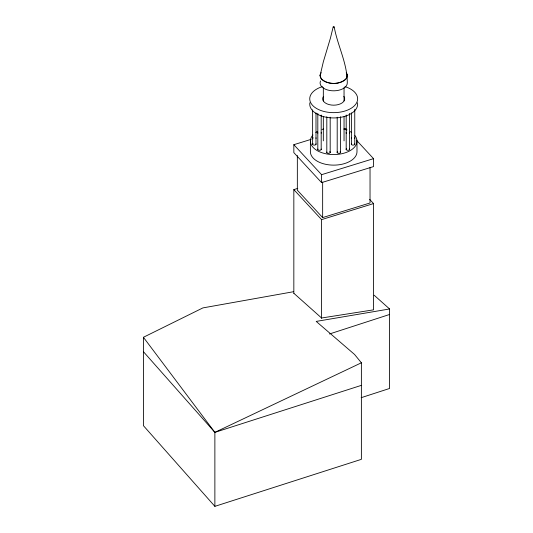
<?xml version="1.0" encoding="UTF-8"?>
<svg xmlns="http://www.w3.org/2000/svg" width="533" height="533" viewBox="0 0 533 533"><rect width="100%" height="100%" fill="white"/><g stroke="black" fill="none" stroke-linecap="round" stroke-linejoin="round"><path stroke-width="0.8" d="M346.25 72.568L347.283 75.573L346.25 78.578C339.794 85.067 327.582 85.067 321.132 78.578L320.1 75.573L323.331 61.828L330.453 38.05L333.172 26.95L334.204 26.95C337.609 45.818 347.483 63.587 347.283 82.968A13.591 7.848 0 0 1 331.912 90.75A13.591 7.848 0 0 1 320.56 80.936M320.1 75.573L321.132 72.568M334.204 26.95L333.172 26.95M361.174 397.685L389.576 388.47L389.576 308.967L316.202 321.412L354.552 354.458L361.381 362.8L361.381 459.339L214.872 506.35L143.424 425.674L143.424 337.282L202.9 307.901L293.377 291.744M214.872 506.35L214.872 432.363L361.381 362.8M329.454 333.991L389.576 314.477M143.424 351.687L214.872 432.363L361.381 385.352M356.337 140.066L373.54 158.661L373.54 166.589L321.586 182.612L293.836 152.618L293.836 144.69L311.159 139.346M344.218 129.153L345.79 128.666L346.903 129.865M293.836 144.69L321.586 174.684L373.54 158.661M293.836 293.383L293.836 189.608L297.774 188.396M297.341 155.543L297.341 190.221L322.652 217.584L370.035 202.973L370.035 167.462M293.836 189.608L321.586 219.609L373.54 203.586L373.54 309.846L321.586 318.001L293.836 293.277M374.146 295.215L389.576 308.967M369.655 199.389L373.54 203.586M143.424 337.282L214.872 432.363M356.99 141.105L356.99 151.672A23.299 13.452 0 0 1 333.691 165.13A23.299 13.452 0 0 1 310.386 151.678L310.386 141.105M354.758 109.312L354.758 144.363M351.38 112.883L351.38 144.363M349.568 113.382L349.568 149.56M346.19 115.028L346.19 149.56M344.045 87.659L344.045 100.964M344.045 116.76L344.045 140.865M340.574 116.68L340.574 152.558M337.196 117.207L337.196 152.558M330.187 117.207L330.187 152.558M326.809 116.68L326.809 152.558M323.331 87.659L323.331 100.964M323.331 116.76L323.331 140.865M322.652 182.073L322.652 217.584M321.586 174.684L321.586 182.612M321.586 219.609L321.586 318.394M321.186 115.028L321.186 149.56M317.815 113.382L317.815 149.56M315.996 112.883L315.996 144.363M312.618 109.838L312.618 144.363M346.816 73.541A13.591 7.848 0 0 1 333.691 83.421A13.591 7.848 0 0 1 320.566 73.541M344.978 86.632A23.952 13.825 0 0 1 352.2 107.599A23.952 13.825 0 0 1 315.176 107.599A23.952 13.825 0 0 1 322.398 86.632M357.523 102.756A23.952 13.825 0 0 1 333.691 117.94A23.952 13.825 0 0 1 309.853 102.756M343.858 96.393A11.006 6.356 0 0 1 333.691 105.181A11.006 6.356 0 0 1 323.524 96.393M340.121 151.579A1.746 1.006 0 0 1 340.121 153.011A1.746 1.006 0 0 1 337.649 153.011A1.746 1.006 0 0 1 337.649 151.579M329.734 151.579A1.746 1.006 0 0 1 328.948 153.271A1.746 1.006 0 0 1 326.809 152.032M321.186 149.033A1.746 1.006 0 0 1 319.5 150.306A1.746 1.006 0 0 1 317.815 149.033M315.996 143.843A1.746 1.006 0 0 1 315.043 145.016A1.746 1.006 0 0 1 312.878 144.683A1.746 1.006 0 0 1 313.071 143.39M313.071 138.82A1.746 1.006 0 0 1 313.071 137.394M315.996 137.847A1.746 1.006 0 0 1 315.996 138.367M317.815 133.177A1.746 1.006 0 0 1 317.815 132.65M321.186 132.65A1.746 1.006 0 0 1 321.186 133.177M346.643 133.63A1.746 1.006 0 0 1 346.643 132.197M349.568 132.65A1.746 1.006 0 0 1 349.568 133.177M351.38 138.367A1.746 1.006 0 0 1 351.38 137.847M354.758 137.847A1.746 1.006 0 0 1 354.758 138.367M354.758 143.843A1.746 1.006 0 0 1 353.073 145.109A1.746 1.006 0 0 1 351.38 143.843M349.568 149.033A1.746 1.006 0 0 1 348.615 150.213A1.746 1.006 0 0 1 346.443 149.873A1.746 1.006 0 0 1 346.643 148.58M354.978 135.629A23.299 13.452 0 0 1 333.078 154.557A23.299 13.452 0 0 1 312.931 134.996M315.842 132.457A23.299 13.452 0 0 1 317.215 131.591M322.039 129.452A23.299 13.452 0 0 1 323.571 128.986M343.805 128.986A23.299 13.452 0 0 1 346.81 129.985M350.168 131.591A23.299 13.452 0 0 1 351.533 132.457"/></g></svg>
